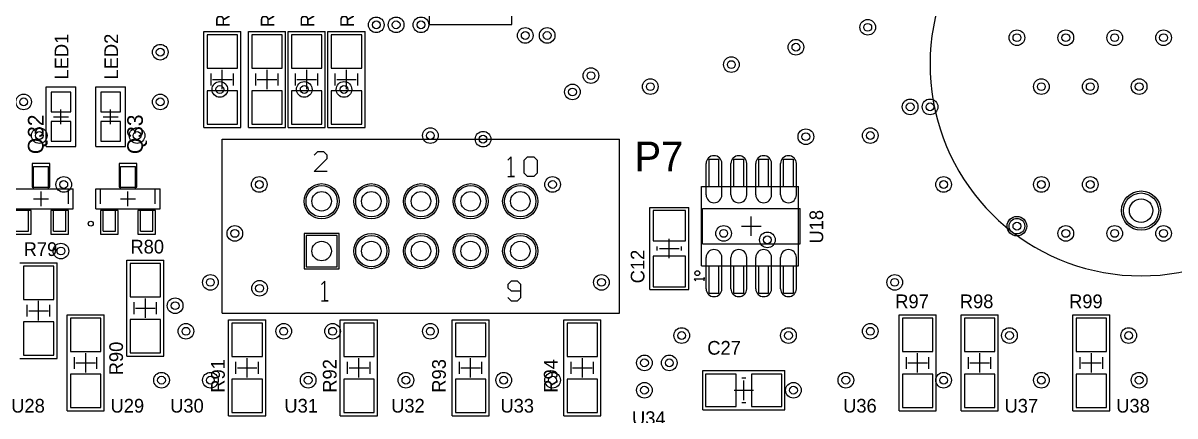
# Model space of a CAD drawing. Header units: millimetres. Extents: x 52 to 245, y 27 to 183.
# Drawn here: x 107.9 to 166.8, y 93.2 to 113.2 of the extents above; entities that cross this region are included whole.
import ezdxf

# ---------------------------------------------------------------- set-up
doc = ezdxf.new("R2010")
doc.units = ezdxf.units.MM
for name, color, linetype in [('BottomSolder', 6, 'Continuous'), ('Mechanical15', 56, 'Continuous'), ('MultiLayer', 9, 'Continuous'), ('PadHoleLayer', 156, 'Continuous'), ('TopOverlay', 2, 'Continuous'), ('TopSolder', 216, 'Continuous'), ('ViaHoleLayer', 16, 'Continuous')]:
    doc.layers.add(name, color=color, linetype=linetype)

msp = doc.modelspace()

# ---------------------------------------------------------------- linework, layer by layer
at = {"layer": 'BottomSolder'}
for p, q in [((122.288, 102.502), (122.288, 100.698)), ((124.092, 102.502), (122.288, 102.502)), ((124.092, 100.698), (124.092, 102.502)), ((122.288, 100.698), (124.092, 100.698))]:
    msp.add_line(p, q, dxfattribs=at)
for centre, radius in [((123.19, 104.14), 0.902), ((125.73, 104.14), 0.902), ((128.27, 104.14), 0.902), ((130.81, 104.14), 0.902), ((133.35, 104.14), 0.902), ((165.1, 103.665), 1.002), ((158.75, 102.87), 0.502), ((125.73, 101.6), 0.902), ((128.27, 101.6), 0.902), ((130.81, 101.6), 0.902), ((133.35, 101.6), 0.902)]:
    msp.add_circle(centre, radius, dxfattribs=at)
at = {"layer": 'Mechanical15'}
for p, q in [((128.71, 113.173), (128.71, 115.173)), ((132.91, 113.173), (132.91, 115.173)), ((128.71, 113.173), (132.91, 113.173)), ((117.16, 112.813), (119.06, 112.813)), ((117.16, 107.913), (117.16, 112.813)), ((119.06, 107.913), (119.06, 112.813)), ((119.446, 112.813), (121.346, 112.813)), ((119.446, 107.913), (119.446, 112.813)), ((121.346, 107.913), (121.346, 112.813)), ((121.478, 112.813), (123.378, 112.813)), ((121.478, 107.913), (121.478, 112.813)), ((123.378, 107.913), (123.378, 112.813)), ((123.51, 112.813), (125.41, 112.813)), ((123.51, 107.913), (123.51, 112.813)), ((125.41, 107.913), (125.41, 112.813)), ((118.11, 109.863), (118.11, 110.863)), ((120.396, 109.863), (120.396, 110.863)), ((122.428, 109.863), (122.428, 110.863)), ((124.46, 109.863), (124.46, 110.863)), ((117.61, 110.363), (118.61, 110.363)), ((119.896, 110.363), (120.896, 110.363)), ((121.928, 110.363), (122.928, 110.363)), ((123.96, 110.363), (124.96, 110.363)), ((109.093, 106.934), (109.093, 109.982)), ((109.093, 109.982), (110.617, 109.982)), ((110.617, 106.934), (110.617, 109.982)), ((111.633, 106.934), (111.633, 109.982)), ((111.633, 109.982), (113.157, 109.982)), ((113.157, 106.934), (113.157, 109.982)), ((109.474, 108.458), (110.236, 108.458)), ((109.855, 108.077), (109.855, 108.839)), ((112.014, 108.458), (112.776, 108.458)), ((112.395, 108.077), (112.395, 108.839)), ((117.16, 107.913), (119.06, 107.913)), ((119.446, 107.913), (121.346, 107.913)), ((121.478, 107.913), (123.378, 107.913)), ((123.51, 107.913), (125.41, 107.913)), ((109.093, 106.934), (110.617, 106.934)), ((111.633, 106.934), (113.157, 106.934)), ((143.002, 104.902), (143.002, 106.299)), ((143.002, 106.299), (143.51, 106.299)), ((143.51, 104.902), (143.51, 106.299)), ((144.272, 104.902), (144.272, 106.299)), ((144.272, 106.299), (144.78, 106.299)), ((144.78, 104.902), (144.78, 106.299)), ((145.542, 104.902), (145.542, 106.299)), ((145.542, 106.299), (146.05, 106.299)), ((146.05, 104.902), (146.05, 106.299)), ((146.812, 104.902), (146.812, 106.299)), ((146.812, 106.299), (147.32, 106.299)), ((147.32, 104.902), (147.32, 106.299)), ((108.458, 105.918), (109.22, 105.918)), ((108.458, 104.775), (108.458, 105.918)), ((109.22, 104.775), (109.22, 105.918)), ((112.903, 104.775), (112.903, 105.918)), ((112.903, 105.918), (113.665, 105.918)), ((113.665, 104.775), (113.665, 105.918)), ((142.621, 104.902), (147.574, 104.902)), ((142.621, 100.838), (142.621, 104.902)), ((147.574, 100.838), (147.574, 104.902)), ((107.188, 104.775), (110.49, 104.775)), ((108.839, 103.886), (108.839, 104.648)), ((110.49, 103.759), (110.49, 104.775)), ((111.633, 103.759), (111.633, 104.775)), ((111.633, 104.775), (114.935, 104.775)), ((113.284, 103.886), (113.284, 104.648)), ((114.935, 103.759), (114.935, 104.775)), ((107.188, 103.759), (110.49, 103.759)), ((108.204, 102.616), (108.204, 103.759)), ((108.458, 104.267), (109.22, 104.267)), ((109.474, 102.616), (109.474, 103.759)), ((110.109, 102.616), (110.109, 103.759)), ((111.633, 103.759), (114.935, 103.759)), ((112.014, 102.616), (112.014, 103.759)), ((112.649, 102.616), (112.649, 103.759)), ((112.903, 104.267), (113.665, 104.267)), ((113.919, 102.616), (113.919, 103.759)), ((114.554, 102.616), (114.554, 103.759)), ((139.97, 103.827), (141.97, 103.827)), ((139.97, 99.627), (139.97, 103.827)), ((141.97, 99.627), (141.97, 103.827)), ((145.161, 102.37), (145.161, 103.37)), ((107.569, 102.616), (108.204, 102.616)), ((109.474, 102.616), (110.109, 102.616)), ((112.014, 102.616), (112.649, 102.616)), ((113.919, 102.616), (114.554, 102.616)), ((144.661, 102.87), (145.661, 102.87)), ((140.97, 101.227), (140.97, 102.227)), ((140.47, 101.727), (141.47, 101.727)), ((107.762, 101.002), (109.662, 101.002)), ((109.662, 96.102), (109.662, 101.002)), ((113.223, 101.129), (115.123, 101.129)), ((113.223, 96.229), (113.223, 101.129)), ((115.123, 96.229), (115.123, 101.129)), ((142.621, 100.838), (147.574, 100.838)), ((143.002, 99.441), (143.002, 100.838)), ((143.51, 99.441), (143.51, 100.838)), ((144.272, 99.441), (144.272, 100.838)), ((144.78, 99.441), (144.78, 100.838)), ((145.542, 99.441), (145.542, 100.838)), ((146.05, 99.441), (146.05, 100.838)), ((146.812, 99.441), (146.812, 100.838)), ((147.32, 99.441), (147.32, 100.838)), ((142.748, 100.159), (142.248, 100.159)), ((142.248, 100.159), (142.331, 100.076)), ((142.748, 100.076), (142.748, 100.243)), ((142.748, 100.243), (142.748, 100.159)), ((139.97, 99.627), (141.97, 99.627)), ((108.712, 98.052), (108.712, 99.052)), ((114.173, 98.179), (114.173, 99.179)), ((143.002, 99.441), (143.51, 99.441)), ((144.272, 99.441), (144.78, 99.441)), ((145.542, 99.441), (146.05, 99.441)), ((146.812, 99.441), (147.32, 99.441)), ((108.212, 98.552), (109.212, 98.552)), ((113.673, 98.679), (114.673, 98.679)), ((110.175, 98.335), (112.075, 98.335)), ((110.175, 93.435), (110.175, 98.335)), ((112.075, 93.435), (112.075, 98.335)), ((118.43, 98.081), (120.33, 98.081)), ((118.43, 93.181), (118.43, 98.081)), ((120.33, 93.181), (120.33, 98.081)), ((124.145, 98.081), (126.045, 98.081)), ((124.145, 93.181), (124.145, 98.081)), ((126.045, 93.181), (126.045, 98.081)), ((129.86, 98.081), (131.76, 98.081)), ((129.86, 93.181), (129.86, 98.081)), ((131.76, 93.181), (131.76, 98.081)), ((135.575, 98.081), (137.475, 98.081)), ((135.575, 93.181), (135.575, 98.081)), ((137.475, 93.181), (137.475, 98.081)), ((152.72, 98.335), (154.62, 98.335)), ((152.72, 93.435), (152.72, 98.335)), ((154.62, 93.435), (154.62, 98.335)), ((155.895, 98.335), (157.795, 98.335)), ((155.895, 93.435), (155.895, 98.335)), ((157.795, 93.435), (157.795, 98.335)), ((161.61, 98.335), (163.51, 98.335)), ((161.61, 93.435), (161.61, 98.335)), ((163.51, 93.435), (163.51, 98.335)), ((107.762, 96.102), (109.662, 96.102)), ((111.125, 95.385), (111.125, 96.385)), ((113.223, 96.229), (115.123, 96.229)), ((119.38, 95.131), (119.38, 96.131)), ((125.095, 95.131), (125.095, 96.131)), ((130.81, 95.131), (130.81, 96.131)), ((136.525, 95.131), (136.525, 96.131)), ((153.67, 95.385), (153.67, 96.385)), ((156.845, 95.385), (156.845, 96.385)), ((162.56, 95.385), (162.56, 96.385)), ((110.625, 95.885), (111.625, 95.885)), ((118.88, 95.631), (119.88, 95.631)), ((124.595, 95.631), (125.595, 95.631)), ((130.31, 95.631), (131.31, 95.631)), ((136.025, 95.631), (137.025, 95.631)), ((142.68, 93.488), (142.68, 95.488)), ((142.68, 95.488), (146.88, 95.488)), ((146.88, 93.488), (146.88, 95.488)), ((153.17, 95.885), (154.17, 95.885)), ((156.345, 95.885), (157.345, 95.885)), ((162.06, 95.885), (163.06, 95.885)), ((144.78, 93.988), (144.78, 94.988)), ((144.28, 94.488), (145.28, 94.488)), ((110.175, 93.435), (112.075, 93.435)), ((118.43, 93.181), (120.33, 93.181)), ((124.145, 93.181), (126.045, 93.181)), ((129.86, 93.181), (131.76, 93.181)), ((135.575, 93.181), (137.475, 93.181)), ((142.68, 93.488), (146.88, 93.488)), ((152.72, 93.435), (154.62, 93.435)), ((155.895, 93.435), (157.795, 93.435)), ((161.61, 93.435), (163.51, 93.435))]:
    msp.add_line(p, q, dxfattribs=at)
at = {"layer": 'MultiLayer'}
for p, q in [((122.39, 102.4), (122.39, 100.8)), ((123.99, 102.4), (122.39, 102.4)), ((123.99, 100.8), (123.99, 102.4)), ((122.39, 100.8), (123.99, 100.8))]:
    msp.add_line(p, q, dxfattribs=at)
for centre, radius in [((125.984, 113.157), 0.4), ((127, 113.157), 0.4), ((128.27, 113.157), 0.4), ((151.12, 113.03), 0.4), ((133.604, 112.614), 0.4), ((134.724, 112.614), 0.4), ((158.75, 112.5), 0.4), ((161.25, 112.5), 0.4), ((163.75, 112.5), 0.4), ((166.25, 112.5), 0.4), ((114.935, 111.76), 0.4), ((147.447, 112.014), 0.4), ((144.145, 111.125), 0.4), ((136.963, 110.56), 0.4), ((117.983, 109.855), 0.4), ((122.301, 109.855), 0.4), ((124.333, 109.855), 0.4), ((140, 110), 0.4), ((160, 110), 0.4), ((162.5, 110), 0.4), ((165, 110), 0.4), ((107.95, 109.22), 0.4), ((114.935, 109.22), 0.4), ((136.017, 109.728), 0.4), ((153.289, 108.966), 0.4), ((154.305, 108.966), 0.4), ((108.75, 107.5), 0.4), ((113.75, 107.5), 0.4), ((128.75, 107.5), 0.4), ((147.955, 107.442), 0.4), ((151.25, 107.5), 0.4), ((131.445, 107.315), 0.4), ((110, 105), 0.4), ((120, 105), 0.4), ((123.19, 104.14), 0.8), ((125.73, 104.14), 0.8), ((128.27, 104.14), 0.8), ((130.81, 104.14), 0.8), ((133.35, 104.14), 0.8), ((135, 105), 0.4), ((155, 105), 0.4), ((160, 105), 0.4), ((162.5, 105), 0.4), ((165.1, 103.665), 0.9), ((158.75, 102.87), 0.4), ((118.75, 102.5), 0.4), ((143.75, 102.5), 0.4), ((145.987, 102.171), 0.4), ((161.25, 102.5), 0.4), ((163.75, 102.5), 0.4), ((166.25, 102.5), 0.4), ((109.855, 101.6), 0.4), ((125.73, 101.6), 0.8), ((128.27, 101.6), 0.8), ((130.81, 101.6), 0.8), ((133.35, 101.6), 0.8), ((117.5, 100), 0.4), ((137.5, 100), 0.4), ((152.5, 100), 0.4), ((120.015, 99.695), 0.4), ((115.697, 98.806), 0.4), ((116.25, 97.5), 0.4), ((121.25, 97.5), 0.4), ((123.75, 97.5), 0.4), ((128.75, 97.5), 0.4), ((151.25, 97.5), 0.4), ((141.605, 97.282), 0.4), ((147.066, 97.282), 0.4), ((158.369, 97.282), 0.4), ((164.465, 97.282), 0.4), ((139.7, 95.885), 0.4), ((140.97, 95.885), 0.4), ((115, 95), 0.4), ((117.5, 95), 0.4), ((122.5, 95), 0.4), ((127.5, 95), 0.4), ((132.5, 95), 0.4), ((135, 95), 0.4), ((139.7, 94.488), 0.4), ((147.32, 94.488), 0.4), ((150, 95), 0.4), ((155, 95), 0.4), ((160, 95), 0.4), ((165, 95), 0.4)]:
    msp.add_circle(centre, radius, dxfattribs=at)
at = {"layer": 'PadHoleLayer'}
for centre, radius in [((123.19, 104.14), 0.5), ((125.73, 104.14), 0.5), ((128.27, 104.14), 0.5), ((130.81, 104.14), 0.5), ((133.35, 104.14), 0.5), ((165.1, 103.665), 0.6), ((123.19, 101.6), 0.5), ((125.73, 101.6), 0.5), ((128.27, 101.6), 0.5), ((130.81, 101.6), 0.5), ((133.35, 101.6), 0.5)]:
    msp.add_circle(centre, radius, dxfattribs=at)
at = {"layer": 'TopOverlay'}
for p, q in [((117.535, 110.063), (117.535, 110.663)), ((118.685, 110.063), (118.685, 110.663)), ((119.821, 110.063), (119.821, 110.663)), ((120.971, 110.063), (120.971, 110.663)), ((121.853, 110.063), (121.853, 110.663)), ((123.003, 110.063), (123.003, 110.663)), ((123.885, 110.063), (123.885, 110.663)), ((125.035, 110.063), (125.035, 110.663)), ((118.11, 98.425), (118.11, 107.315)), ((118.11, 107.315), (138.43, 107.315)), ((138.43, 98.425), (138.43, 107.315)), ((122.976, 106.664), (122.809, 106.497)), ((123.309, 106.664), (122.976, 106.664)), ((123.475, 106.497), (123.309, 106.664)), ((122.809, 105.664), (123.475, 106.33)), ((123.475, 106.33), (123.475, 106.497)), ((132.882, 106.41), (132.715, 106.243)), ((132.882, 105.41), (132.882, 106.41)), ((133.548, 106.243), (133.715, 106.41)), ((133.548, 105.577), (133.548, 106.243)), ((133.715, 106.41), (134.048, 106.41)), ((134.048, 106.41), (134.215, 106.243)), ((134.215, 106.243), (134.215, 105.577)), ((123.475, 105.664), (122.809, 105.664)), ((133.715, 105.41), (133.548, 105.577)), ((134.215, 105.577), (134.048, 105.41)), ((132.715, 105.41), (133.048, 105.41)), ((133.048, 105.41), (132.882, 105.41)), ((134.048, 105.41), (133.715, 105.41)), ((107.442, 104.775), (107.95, 104.775)), ((109.601, 104.775), (110.236, 104.775)), ((110.236, 104.013), (110.236, 104.775)), ((111.887, 104.013), (111.887, 104.775)), ((111.887, 104.775), (112.395, 104.775)), ((114.046, 104.775), (114.681, 104.775)), ((114.681, 104.013), (114.681, 104.775)), ((142.661, 103.77), (147.661, 103.77)), ((142.661, 101.97), (142.661, 103.77)), ((147.661, 101.97), (147.661, 103.77)), ((142.661, 101.97), (147.661, 101.97)), ((140.345, 101.627), (140.345, 101.827)), ((141.595, 101.627), (141.595, 101.827)), ((123.357, 100.06), (123.19, 99.893)), ((123.357, 99.06), (123.357, 100.06)), ((132.882, 100.06), (132.715, 99.893)), ((132.715, 99.893), (132.715, 99.726)), ((132.715, 99.726), (132.882, 99.56)), ((133.215, 100.06), (132.882, 100.06)), ((133.381, 99.893), (133.215, 100.06)), ((133.381, 99.227), (133.381, 99.893)), ((113.598, 98.379), (113.598, 98.979)), ((114.748, 98.379), (114.748, 98.979)), ((123.19, 99.06), (123.523, 99.06)), ((123.523, 99.06), (123.357, 99.06)), ((132.715, 99.227), (132.882, 99.06)), ((132.882, 99.56), (133.381, 99.56)), ((132.882, 99.06), (133.215, 99.06)), ((133.215, 99.06), (133.381, 99.227)), ((108.137, 98.252), (108.137, 98.852)), ((109.287, 98.252), (109.287, 98.852)), ((118.11, 98.425), (138.43, 98.425)), ((110.55, 95.585), (110.55, 96.185)), ((111.7, 95.585), (111.7, 96.185)), ((153.095, 95.585), (153.095, 96.185)), ((154.245, 95.585), (154.245, 96.185)), ((156.27, 95.585), (156.27, 96.185)), ((157.42, 95.585), (157.42, 96.185)), ((161.985, 95.585), (161.985, 96.185)), ((163.135, 95.585), (163.135, 96.185)), ((118.805, 95.331), (118.805, 95.931)), ((119.955, 95.331), (119.955, 95.931)), ((124.52, 95.331), (124.52, 95.931)), ((125.67, 95.331), (125.67, 95.931)), ((130.235, 95.331), (130.235, 95.931)), ((131.385, 95.331), (131.385, 95.931)), ((135.95, 95.331), (135.95, 95.931)), ((137.1, 95.331), (137.1, 95.931)), ((144.68, 95.113), (144.88, 95.113)), ((144.68, 93.863), (144.88, 93.863))]:
    msp.add_line(p, q, dxfattribs=at)
for centre, radius in [((111.379, 102.997), 0.127), ((142.406, 100.47), 0.125)]:
    msp.add_circle(centre, radius, dxfattribs=at)
msp.add_arc((165.1, 111.125), 10.795, 110, 70, dxfattribs=at)
at = {"layer": 'TopSolder'}
for p, q in [((118.887, 112.64), (117.333, 112.64)), ((117.333, 112.64), (117.333, 110.936)), ((118.887, 110.936), (118.887, 112.64)), ((121.173, 112.64), (119.619, 112.64)), ((119.619, 112.64), (119.619, 110.936)), ((121.173, 110.936), (121.173, 112.64)), ((123.205, 112.64), (121.651, 112.64)), ((121.651, 112.64), (121.651, 110.936)), ((123.205, 110.936), (123.205, 112.64)), ((125.237, 112.64), (123.683, 112.64)), ((123.683, 112.64), (123.683, 110.936)), ((125.237, 110.936), (125.237, 112.64)), ((117.333, 110.936), (118.887, 110.936)), ((119.619, 110.936), (121.173, 110.936)), ((121.651, 110.936), (123.205, 110.936)), ((123.683, 110.936), (125.237, 110.936)), ((110.357, 109.71), (109.353, 109.71)), ((109.353, 109.71), (109.353, 108.706)), ((110.357, 108.706), (110.357, 109.71)), ((112.897, 109.71), (111.893, 109.71)), ((111.893, 109.71), (111.893, 108.706)), ((112.897, 108.706), (112.897, 109.71)), ((118.887, 109.79), (117.333, 109.79)), ((117.333, 109.79), (117.333, 108.086)), ((118.887, 108.086), (118.887, 109.79)), ((121.173, 109.79), (119.619, 109.79)), ((119.619, 109.79), (119.619, 108.086)), ((121.173, 108.086), (121.173, 109.79)), ((123.205, 109.79), (121.651, 109.79)), ((121.651, 109.79), (121.651, 108.086)), ((123.205, 108.086), (123.205, 109.79)), ((125.237, 109.79), (123.683, 109.79)), ((123.683, 109.79), (123.683, 108.086)), ((125.237, 108.086), (125.237, 109.79)), ((109.353, 108.706), (110.357, 108.706)), ((111.893, 108.706), (112.897, 108.706)), ((110.357, 108.21), (109.353, 108.21)), ((109.353, 108.21), (109.353, 107.206)), ((110.357, 107.206), (110.357, 108.21)), ((112.897, 108.21), (111.893, 108.21)), ((111.893, 108.21), (111.893, 107.206)), ((112.897, 107.206), (112.897, 108.21)), ((117.333, 108.086), (118.887, 108.086)), ((119.619, 108.086), (121.173, 108.086)), ((121.651, 108.086), (123.205, 108.086)), ((123.683, 108.086), (125.237, 108.086)), ((109.353, 107.206), (110.357, 107.206)), ((111.893, 107.206), (112.897, 107.206)), ((109.291, 106.069), (108.387, 106.069)), ((108.387, 106.069), (108.387, 104.865)), ((109.291, 104.865), (109.291, 106.069)), ((113.736, 106.069), (112.832, 106.069)), ((112.832, 106.069), (112.832, 104.865)), ((113.736, 104.865), (113.736, 106.069)), ((142.854, 104.47), (142.854, 106.07)), ((143.658, 104.47), (143.658, 106.07)), ((144.124, 104.47), (144.124, 106.07)), ((144.928, 104.47), (144.928, 106.07)), ((145.394, 104.47), (145.394, 106.07)), ((146.198, 104.47), (146.198, 106.07)), ((146.664, 104.47), (146.664, 106.07)), ((147.468, 104.47), (147.468, 106.07)), ((108.387, 104.865), (109.291, 104.865)), ((112.832, 104.865), (113.736, 104.865)), ((108.341, 103.669), (107.437, 103.669)), ((108.341, 102.465), (108.341, 103.669)), ((110.241, 103.669), (109.337, 103.669)), ((109.337, 103.669), (109.337, 102.465)), ((110.241, 102.465), (110.241, 103.669)), ((112.786, 103.669), (111.882, 103.669)), ((111.882, 103.669), (111.882, 102.465)), ((112.786, 102.465), (112.786, 103.669)), ((114.686, 103.669), (113.782, 103.669)), ((113.782, 103.669), (113.782, 102.465)), ((114.686, 102.465), (114.686, 103.669)), ((141.797, 103.679), (140.143, 103.679)), ((140.143, 103.679), (140.143, 102.125)), ((141.797, 102.125), (141.797, 103.679)), ((107.437, 102.465), (108.341, 102.465)), ((109.337, 102.465), (110.241, 102.465)), ((111.882, 102.465), (112.786, 102.465)), ((113.782, 102.465), (114.686, 102.465)), ((122.288, 102.502), (122.288, 100.698)), ((124.092, 102.502), (122.288, 102.502)), ((124.092, 100.698), (124.092, 102.502)), ((140.143, 102.125), (141.797, 102.125)), ((109.489, 100.829), (107.935, 100.829)), ((107.935, 100.829), (107.935, 99.125)), ((109.489, 99.125), (109.489, 100.829)), ((114.95, 100.956), (113.396, 100.956)), ((113.396, 100.956), (113.396, 99.252)), ((114.95, 99.252), (114.95, 100.956)), ((141.797, 101.329), (140.143, 101.329)), ((140.143, 101.329), (140.143, 99.775)), ((141.797, 99.775), (141.797, 101.329)), ((142.854, 99.67), (142.854, 101.27)), ((143.658, 99.67), (143.658, 101.27)), ((144.124, 99.67), (144.124, 101.27)), ((144.928, 99.67), (144.928, 101.27)), ((145.394, 99.67), (145.394, 101.27)), ((146.198, 99.67), (146.198, 101.27)), ((146.664, 99.67), (146.664, 101.27)), ((147.468, 99.67), (147.468, 101.27)), ((122.288, 100.698), (124.092, 100.698)), ((140.143, 99.775), (141.797, 99.775)), ((107.935, 99.125), (109.489, 99.125)), ((113.396, 99.252), (114.95, 99.252)), ((109.489, 97.979), (107.935, 97.979)), ((107.935, 97.979), (107.935, 96.275)), ((109.489, 96.275), (109.489, 97.979)), ((111.902, 98.162), (110.348, 98.162)), ((110.348, 98.162), (110.348, 96.458)), ((111.902, 96.458), (111.902, 98.162)), ((114.95, 98.106), (113.396, 98.106)), ((113.396, 98.106), (113.396, 96.402)), ((114.95, 96.402), (114.95, 98.106)), ((120.157, 97.908), (118.603, 97.908)), ((118.603, 97.908), (118.603, 96.204)), ((120.157, 96.204), (120.157, 97.908)), ((125.872, 97.908), (124.318, 97.908)), ((124.318, 97.908), (124.318, 96.204)), ((125.872, 96.204), (125.872, 97.908)), ((131.587, 97.908), (130.033, 97.908)), ((130.033, 97.908), (130.033, 96.204)), ((131.587, 96.204), (131.587, 97.908)), ((137.302, 97.908), (135.748, 97.908)), ((135.748, 97.908), (135.748, 96.204)), ((137.302, 96.204), (137.302, 97.908)), ((154.447, 98.162), (152.893, 98.162)), ((152.893, 98.162), (152.893, 96.458)), ((154.447, 96.458), (154.447, 98.162)), ((157.622, 98.162), (156.068, 98.162)), ((156.068, 98.162), (156.068, 96.458)), ((157.622, 96.458), (157.622, 98.162)), ((163.337, 98.162), (161.783, 98.162)), ((161.783, 98.162), (161.783, 96.458)), ((163.337, 96.458), (163.337, 98.162)), ((107.935, 96.275), (109.489, 96.275)), ((110.348, 96.458), (111.902, 96.458)), ((113.396, 96.402), (114.95, 96.402)), ((118.603, 96.204), (120.157, 96.204)), ((124.318, 96.204), (125.872, 96.204)), ((130.033, 96.204), (131.587, 96.204)), ((135.748, 96.204), (137.302, 96.204)), ((152.893, 96.458), (154.447, 96.458)), ((156.068, 96.458), (157.622, 96.458)), ((161.783, 96.458), (163.337, 96.458)), ((111.902, 95.312), (110.348, 95.312)), ((110.348, 95.312), (110.348, 93.608)), ((111.902, 93.608), (111.902, 95.312)), ((120.157, 95.058), (118.603, 95.058)), ((118.603, 95.058), (118.603, 93.354)), ((120.157, 93.354), (120.157, 95.058)), ((125.872, 95.058), (124.318, 95.058)), ((124.318, 95.058), (124.318, 93.354)), ((125.872, 93.354), (125.872, 95.058)), ((131.587, 95.058), (130.033, 95.058)), ((130.033, 95.058), (130.033, 93.354)), ((131.587, 93.354), (131.587, 95.058)), ((137.302, 95.058), (135.748, 95.058)), ((135.748, 95.058), (135.748, 93.354)), ((137.302, 93.354), (137.302, 95.058)), ((144.382, 95.315), (142.828, 95.315)), ((142.828, 95.315), (142.828, 93.661)), ((144.382, 93.661), (144.382, 95.315)), ((146.732, 95.315), (145.178, 95.315)), ((145.178, 95.315), (145.178, 93.661)), ((146.732, 93.661), (146.732, 95.315)), ((154.447, 95.312), (152.893, 95.312)), ((152.893, 95.312), (152.893, 93.608)), ((154.447, 93.608), (154.447, 95.312)), ((157.622, 95.312), (156.068, 95.312)), ((156.068, 95.312), (156.068, 93.608)), ((157.622, 93.608), (157.622, 95.312)), ((163.337, 95.312), (161.783, 95.312)), ((161.783, 95.312), (161.783, 93.608)), ((163.337, 93.608), (163.337, 95.312)), ((110.348, 93.608), (111.902, 93.608)), ((118.603, 93.354), (120.157, 93.354)), ((124.318, 93.354), (125.872, 93.354)), ((130.033, 93.354), (131.587, 93.354)), ((135.748, 93.354), (137.302, 93.354)), ((142.828, 93.661), (144.382, 93.661)), ((145.178, 93.661), (146.732, 93.661)), ((152.893, 93.608), (154.447, 93.608)), ((156.068, 93.608), (157.622, 93.608)), ((161.783, 93.608), (163.337, 93.608))]:
    msp.add_line(p, q, dxfattribs=at)
for centre, radius in [((123.19, 104.14), 0.902), ((125.73, 104.14), 0.902), ((128.27, 104.14), 0.902), ((130.81, 104.14), 0.902), ((133.35, 104.14), 0.902), ((165.1, 103.665), 1.002), ((158.75, 102.87), 0.502), ((125.73, 101.6), 0.902), ((128.27, 101.6), 0.902), ((130.81, 101.6), 0.902), ((133.35, 101.6), 0.902)]:
    msp.add_circle(centre, radius, dxfattribs=at)
for centre, start, end in [((143.256, 106.07), 0, 180), ((144.526, 106.07), 0, 180), ((145.796, 106.07), 0, 180), ((147.066, 106.07), 0, 180), ((143.256, 104.47), 180, 0), ((144.526, 104.47), 180, 0), ((145.796, 104.47), 180, 0), ((147.066, 104.47), 180, 0), ((143.256, 101.27), 0, 180), ((144.526, 101.27), 0, 180), ((145.796, 101.27), 0, 180), ((147.066, 101.27), 0, 180), ((143.256, 99.67), 180, 0), ((144.526, 99.67), 180, 0), ((145.796, 99.67), 180, 0), ((147.066, 99.67), 180, 0)]:
    msp.add_arc(centre, 0.402, start, end, dxfattribs=at)
at = {"layer": 'ViaHoleLayer'}
for centre in [(125.984, 113.157), (127, 113.157), (128.27, 113.157), (151.12, 113.03), (133.604, 112.614), (134.724, 112.614), (158.75, 112.5), (161.25, 112.5), (163.75, 112.5), (166.25, 112.5), (114.935, 111.76), (147.447, 112.014), (144.145, 111.125), (136.963, 110.56), (140, 110), (160, 110), (162.5, 110), (165, 110), (117.983, 109.855), (122.301, 109.855), (124.333, 109.855), (136.017, 109.728), (107.95, 109.22), (114.935, 109.22), (153.289, 108.966), (154.305, 108.966), (108.75, 107.5), (113.75, 107.5), (128.75, 107.5), (131.445, 107.315), (147.955, 107.442), (151.25, 107.5), (110, 105), (120, 105), (135, 105), (155, 105), (160, 105), (162.5, 105), (118.75, 102.5), (143.75, 102.5), (158.75, 102.87), (161.25, 102.5), (163.75, 102.5), (166.25, 102.5), (145.987, 102.171), (109.855, 101.6), (117.5, 100), (137.5, 100), (152.5, 100), (120.015, 99.695), (115.697, 98.806), (116.25, 97.5), (121.25, 97.5), (123.75, 97.5), (128.75, 97.5), (141.605, 97.282), (147.066, 97.282), (151.25, 97.5), (158.369, 97.282), (164.465, 97.282), (139.7, 95.885), (140.97, 95.885), (115, 95), (117.5, 95), (122.5, 95), (127.5, 95), (132.5, 95), (135, 95), (150, 95), (155, 95), (160, 95), (165, 95), (139.7, 94.488), (147.32, 94.488)]:
    msp.add_circle(centre, 0.2, dxfattribs=at)

# ---------------------------------------------------------------- texts
at = {"layer": 'TopOverlay'}
for s, height, p in [('R63', 0.7, (118.491, 113.03)), ('R64', 0.7, (120.777, 113.03)), ('R65', 0.7, (122.809, 113.03)), ('R66', 0.7, (124.841, 113.03)), ('LED1', 0.7, (110.236, 110.363)), ('LED2', 0.7, (112.776, 110.363)), ('Q32', 0.8, (108.966, 106.553)), ('Q33', 0.8, (114.046, 106.553)), ('U18', 0.7, (148.844, 101.981)), ('C12', 0.7, (139.7, 99.949)), ('R90', 0.7, (113.03, 95.25)), ('R91', 0.7, (118.237, 94.361)), ('R93', 0.7, (129.54, 94.361)), ('R94', 0.7, (135.255, 94.361)), ('R92', 0.7, (123.952, 94.361))]:
    msp.add_text(s, height=height, rotation=90, dxfattribs=at).set_placement(p)
for s, height, p in [('P7', 1.524, (139.192, 105.664)), ('R79', 0.7, (107.95, 101.346)), ('R80', 0.7, (113.411, 101.473)), ('R97', 0.7, (152.527, 98.679)), ('R98', 0.7, (155.829, 98.679)), ('R99', 0.7, (161.417, 98.679)), ('C27', 0.7, (142.913, 96.304)), ('U28', 0.7, (107.315, 93.345)), ('U29', 0.7, (112.395, 93.345)), ('U30', 0.7, (115.443, 93.345)), ('U31', 0.7, (121.284, 93.345)), ('U32', 0.7, (126.746, 93.345)), ('U33', 0.7, (132.334, 93.345)), ('U36', 0.7, (149.86, 93.345)), ('U37', 0.7, (158.115, 93.345)), ('U38', 0.7, (163.83, 93.345)), ('U34', 0.7, (139.065, 92.71))]:
    msp.add_text(s, height=height, dxfattribs=at).set_placement(p)

doc.saveas('drawing.dxf')
